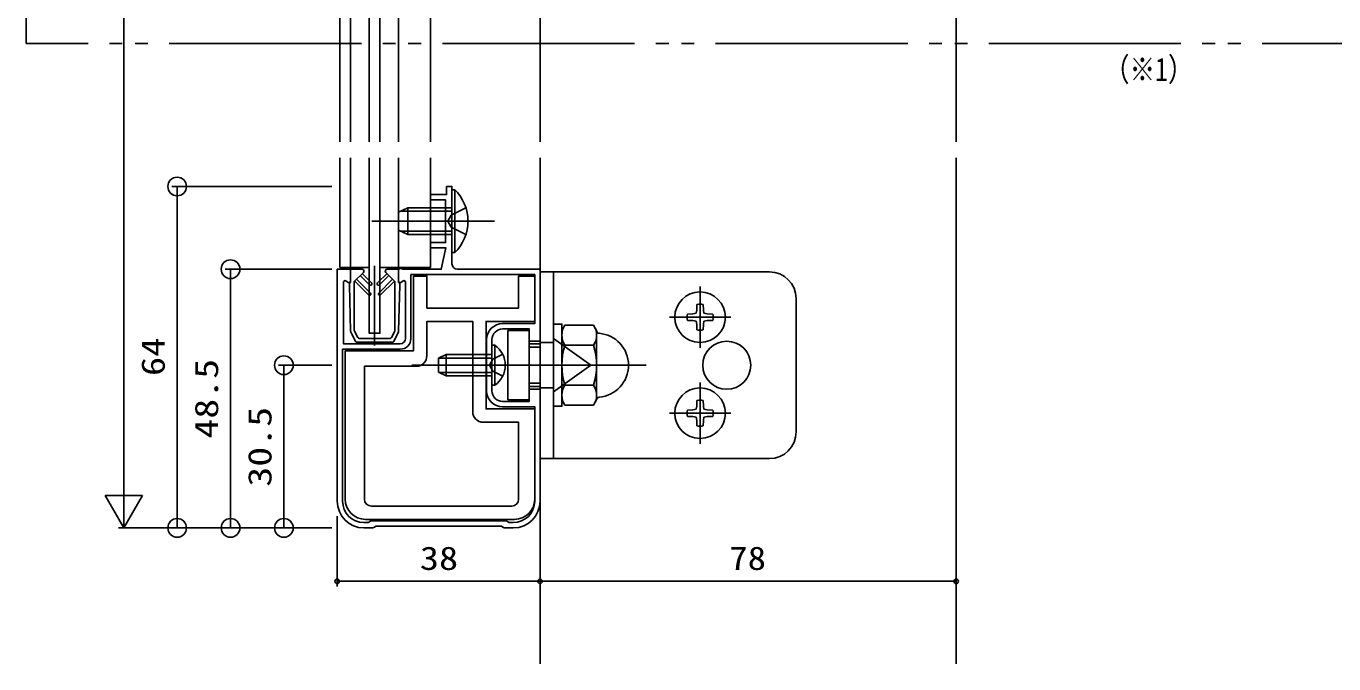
# Model space of a CAD drawing. Units: millimetres, scale not verified. Extents: x -693 to 693, y -1119 to 1122.
# Drawn here: x 70.3 to 315.4, y 288.9 to 408.5 of the extents above; entities that cross this region are included whole.
import ezdxf
from ezdxf.enums import TextEntityAlignment as Align

# ---------------------------------------------------------------- set-up
doc = ezdxf.new("R2010")
doc.units = ezdxf.units.MM
doc.header["$LTSCALE"] = 4
for name, pattern in [('CHAIN2', [12, 9, -1, 1, -1]), ('DASHED3', [4, 3, -1]), ('DOUBLE_CHAIN2', [12.8, 9, -1, 0.6, -0.6, 0.6, -1])]:
    doc.linetypes.add(name, pattern=pattern)
for name, color, linetype in [('0-1_USER1', 3, 'Continuous'), ('0-2_YKK_12', 2, 'Continuous'), ('0-3_YKK_13', 4, 'Continuous'), ('0-4_YKK_D', 6, 'Continuous'), ('0-6_YKK_11', 7, 'Continuous')]:
    doc.layers.add(name, color=color, linetype=linetype)
doc.styles.add('ＭＳ ゴシック', font='')
doc.styles.get('ＭＳ ゴシック').set_extended_font_data('MS Gothic')

msp = doc.modelspace()

# ---------------------------------------------------------------- linework, layer by layer
at = {"layer": '0-2_YKK_12'}
for p, q in [((166.594, 565.075), (166.594, 386.762)), ((244.594, 565.075), (244.594, 386.762)), ((129.094, 386.762), (129.094, 426.618)), ((131.094, 386.762), (131.094, 426.618)), ((140.094, 386.762), (140.094, 426.618)), ((146.094, 386.762), (146.094, 426.618)), ((129.094, 363.218), (129.094, 383.762)), ((131.094, 363.218), (131.094, 383.762)), ((140.094, 363.218), (140.094, 383.762)), ((146.094, 363.218), (146.094, 383.762)), ((166.594, 383.762), (166.594, 288.938)), ((244.594, 383.762), (244.594, 288.938)), ((129.094, 363.218), (134.594, 363.218)), ((136.594, 363.218), (146.094, 363.218))]:
    msp.add_line(p, q, dxfattribs=at)
at = {"layer": '0-2_YKK_12', "linetype": 'DOUBLE_CHAIN2'}
msp.add_lwpolyline([(70.294, 546.623), (542.71, 546.623), (542.71, 405.214), (70.294, 405.214)], close=True, dxfattribs=at)
at = {"layer": '0-3_YKK_13'}
for p, q in [((134.594, 438.918), (134.594, 386.762)), ((136.594, 386.762), (136.594, 438.918)), ((150.094, 366.018), (150.094, 377.818)), ((150.603, 366.018), (150.094, 366.018)), ((131.094, 362.918), (131.094, 360.418)), ((131.094, 362.918), (133.244, 362.918)), ((140.094, 362.918), (137.944, 362.918)), ((140.094, 362.918), (140.094, 360.418)), ((131.794, 360.623), (133.492, 362.321)), ((131.794, 351.454), (131.794, 360.623)), ((134.468, 358.087), (131.863, 360.692)), ((134.821, 358.441), (132.216, 361.045)), ((134.668, 359.988), (132.913, 361.742)), ((133.267, 362.096), (135.021, 360.342)), ((137.922, 362.096), (136.168, 360.342)), ((136.368, 358.441), (138.973, 361.045)), ((136.521, 359.988), (138.276, 361.742)), ((136.721, 358.087), (139.326, 360.692)), ((139.394, 360.623), (137.697, 362.321)), ((139.394, 351.454), (139.394, 360.623)), ((169.094, 362.418), (169.094, 327.418)), ((169.094, 344.918), (169.094, 362.418)), ((130.894, 360.218), (130.894, 359.918)), ((130.894, 359.918), (131.093, 351.286)), ((140.294, 359.918), (140.096, 351.286)), ((140.294, 360.218), (140.294, 359.918)), ((196.001, 356.296), (195.983, 355.257)), ((197.188, 356.296), (197.206, 355.257)), ((214.594, 357.418), (214.594, 332.418)), ((194.217, 354.512), (195.256, 354.53)), ((194.221, 353.325), (195.256, 353.307)), ((195.256, 354.53), (195.865, 354.648)), ((195.256, 353.307), (195.865, 353.189)), ((195.983, 355.257), (195.865, 354.648)), ((195.983, 352.58), (195.865, 353.189)), ((197.206, 355.257), (197.324, 354.648)), ((197.206, 352.58), (197.324, 353.189)), ((197.933, 354.53), (197.324, 354.648)), ((197.933, 353.307), (197.324, 353.189)), ((198.971, 354.512), (197.933, 354.53)), ((198.971, 353.325), (197.933, 353.307)), ((132.011, 349.384), (131.124, 351.158)), ((131.826, 351.32), (132.444, 350.084)), ((139.363, 351.32), (138.745, 350.084)), ((139.177, 349.384), (140.064, 351.158)), ((160.594, 338.418), (160.594, 351.418)), ((160.594, 351.418), (164.594, 351.418)), ((164.594, 351.418), (164.594, 338.418)), ((170.694, 351.418), (171.275, 352.424)), ((170.694, 338.418), (170.694, 351.418)), ((171.275, 352.424), (176.614, 352.424)), ((177.194, 351.418), (176.614, 352.424)), ((177.194, 338.418), (177.194, 351.418)), ((196.001, 351.541), (195.983, 352.58)), ((197.188, 351.541), (197.206, 352.58)), ((132.28, 349.218), (138.909, 349.218)), ((138.476, 349.918), (132.712, 349.918)), ((157.594, 341.168), (157.594, 348.668)), ((164.594, 348.918), (166.594, 348.918)), ((166.594, 348.27), (164.594, 348.27)), ((171.275, 348.671), (176.614, 348.671)), ((158.103, 341.168), (157.594, 341.168)), ((166.594, 341.566), (164.594, 341.566)), ((166.594, 340.918), (164.594, 340.918)), ((171.275, 341.166), (176.614, 341.166)), ((160.594, 338.418), (164.594, 338.418)), ((170.694, 338.418), (171.275, 337.413)), ((177.194, 338.418), (176.614, 337.413)), ((196.001, 338.296), (195.983, 337.257)), ((197.188, 338.296), (197.206, 337.257)), ((171.275, 337.413), (176.614, 337.413)), ((194.217, 336.512), (195.256, 336.53)), ((195.256, 336.53), (195.865, 336.648)), ((195.983, 337.257), (195.865, 336.648)), ((197.206, 337.257), (197.324, 336.648)), ((197.933, 336.53), (197.324, 336.648)), ((198.971, 336.512), (197.933, 336.53)), ((194.221, 335.325), (195.256, 335.307)), ((195.256, 335.307), (195.865, 335.189)), ((195.983, 334.58), (195.865, 335.189)), ((196.001, 333.541), (195.983, 334.58)), ((197.188, 333.541), (197.206, 334.58)), ((197.206, 334.58), (197.324, 335.189)), ((197.933, 335.307), (197.324, 335.189)), ((198.971, 335.325), (197.933, 335.307)), ((161.294, 318.518), (134.994, 318.518)), ((161.794, 316.018), (133.894, 316.018)), ((161.794, 316.018), (133.894, 316.018))]:
    msp.add_line(p, q, dxfattribs=at)
at = {"layer": '0-3_YKK_13', "linetype": 'DASHED3'}
for p, q in [((140.094, 373.618), (141.794, 374.418)), ((140.094, 370.218), (140.094, 373.618)), ((150.094, 373.764), (140.404, 373.764)), ((150.094, 374.418), (141.794, 374.418)), ((140.094, 370.218), (141.794, 369.418)), ((150.094, 370.073), (140.404, 370.073)), ((166.594, 349.168), (169.094, 349.168)), ((169.094, 349.918), (176.094, 344.918)), ((147.594, 346.218), (148.994, 346.918)), ((147.594, 343.618), (147.594, 346.218)), ((157.594, 346.264), (147.686, 346.264)), ((157.594, 346.918), (148.994, 346.918)), ((147.594, 343.618), (148.994, 342.918)), ((157.594, 343.573), (147.686, 343.573)), ((169.094, 344.918), (176.094, 344.918)), ((169.094, 339.918), (176.094, 344.918)), ((166.594, 340.668), (169.094, 340.668))]:
    msp.add_line(p, q, dxfattribs=at)
at = {"layer": '0-3_YKK_13', "linetype": 'CHAIN2'}
for p, q in [((158.094, 371.918), (135.094, 371.918)), ((135.594, 348.618), (135.594, 363.518)), ((196.594, 359.653), (196.594, 348.183)), ((202.329, 353.918), (190.859, 353.918)), ((165.094, 344.918), (142.594, 344.918)), ((160.594, 344.918), (186.509, 344.918)), ((196.594, 341.653), (196.594, 330.183)), ((202.329, 335.918), (190.859, 335.918))]:
    msp.add_line(p, q, dxfattribs=at)
at = {"layer": '0-3_YKK_13'}
for points in [[(134.594, 383.762), (134.594, 350.918), (136.594, 350.918), (136.594, 383.762)], [(150.603, 366.018), (150.603, 377.818), (150.094, 377.818)], [(130.094, 319.818), (130.094, 347.618), (142.894, 347.618), (142.894, 361.618), (145.394, 361.618), (145.394, 355.618), (162.594, 355.618), (162.594, 361.618), (165.594, 361.618), (165.594, 353.118), (156.494, 353.118), (156.494, 336.718), (165.594, 336.718), (165.594, 319.818)], [(209.594, 362.418), (166.594, 362.418), (166.594, 344.918)], [(145.394, 346.718), (145.394, 353.118), (153.994, 353.118), (153.994, 336.218)], [(158.103, 341.168), (158.103, 348.668), (157.594, 348.668)], [(133.694, 319.818), (133.694, 344.718), (143.394, 344.718)], [(209.594, 327.418), (166.594, 327.418), (166.594, 344.918)], [(155.994, 334.218), (162.594, 334.218), (162.594, 319.818)]]:
    msp.add_lwpolyline(points, dxfattribs=at)
at = {"layer": '0-3_YKK_13', "linetype": 'DASHED3'}
for points in [[(150.094, 369.418), (141.794, 369.418), (141.794, 374.418)], [(152.706, 374.418), (149.927, 373.063), (149.319, 371.918)], [(152.706, 369.418), (149.927, 370.773), (149.319, 371.918)], [(157.594, 342.918), (148.994, 342.918), (148.994, 346.918)], [(159.604, 346.968), (157.748, 346.063), (157.139, 344.918)], [(159.604, 342.868), (157.748, 343.773), (157.139, 344.918)]]:
    msp.add_lwpolyline(points, dxfattribs=at)
at = {"layer": '0-3_YKK_13'}
msp.add_lwpolyline([(169.094, 352.618), (170.694, 352.618), (170.694, 337.218), (169.094, 337.218)], close=True, dxfattribs=at)
for centre, radius in [((196.594, 353.918), 4.735), ((201.594, 344.918), 4.5), ((196.594, 335.918), 4.735)]:
    msp.add_circle(centre, radius, dxfattribs=at)
for centre, radius, start, end in [((144.862, 371.918), 8.232, 314.2189, 45.7811), ((133.244, 362.568), 0.35, 315, 90), ((137.944, 362.568), 0.35, 90, 225), ((131.094, 360.218), 0.2, 90, 180), ((134.844, 360.165), 0.25, 225.00764, 45.00764), ((136.344, 360.165), 0.25, 134.99236, 314.99236), ((140.094, 360.218), 0.2, 0, 90), ((209.594, 357.418), 5, 0, 90), ((134.644, 358.264), 0.25, 225.00764, 45.00764), ((136.544, 358.264), 0.25, 134.99236, 314.99236), ((196.594, 353.918), 2.45, 75.9892, 104.0108), ((196.594, 353.918), 2.45, 165.9892, 194.0108), ((196.594, 353.918), 2.45, 345.9892, 14.0108), ((131.393, 351.292), 0.3, 181.31691, 206.56506), ((132.094, 351.454), 0.3, 180, 206.56506), ((139.094, 351.454), 0.3, 333.43494, 360), ((139.796, 351.292), 0.3, 333.43494, 358.68309), ((174.017, 350.548), 3.323, 145.61575, 214.38425), ((173.872, 350.548), 3.323, 325.61575, 34.38425), ((177.694, 351.399), 0.5, 180, 265.58827), ((177.194, 344.918), 6, 274.41173, 85.58827), ((196.594, 353.918), 2.45, 255.9892, 284.0108), ((132.28, 349.518), 0.3, 206.56506, 270), ((132.712, 350.218), 0.3, 206.56506, 270), ((138.476, 350.218), 0.3, 270, 333.43494), ((138.909, 349.518), 0.3, 270, 333.43494), ((155.567, 344.918), 4.527, 304.06671, 55.93329), ((183.114, 344.918), 12.419, 162.41205, 197.58795), ((164.775, 344.918), 12.419, 342.41205, 17.58795), ((143.394, 346.718), 2, 270.00001, 359.99999), ((174.017, 339.289), 3.323, 145.61575, 214.38425), ((173.872, 339.289), 3.323, 325.61575, 34.38425), ((177.694, 338.438), 0.5, 94.41173, 180), ((196.594, 335.918), 2.45, 75.9892, 104.0108), ((155.994, 336.218), 2, 180.00001, 269.99999), ((196.594, 335.918), 2.45, 165.9892, 194.0108), ((196.594, 335.918), 2.45, 345.9892, 14.0108), ((196.594, 335.918), 2.45, 255.9892, 284.0108), ((209.594, 332.418), 5, 270, 0), ((133.894, 319.818), 3.8, 180.00001, 269.99999), ((134.994, 319.818), 1.3, 180.00001, 269.99999), ((161.294, 319.818), 1.3, 270.00001, 359.99999), ((161.794, 319.818), 3.8, 270.00001, 359.99999)]:
    msp.add_arc(centre, radius, start, end, dxfattribs=at)
at = {"layer": '0-4_YKK_D'}
for p, q in [((88.594, 630.418), (88.594, 321.418)), ((127.594, 378.418), (97.594, 378.418)), ((98.594, 378.418), (98.594, 314.418)), ((127.594, 362.918), (107.594, 362.918)), ((108.594, 362.918), (108.594, 314.418)), ((127.594, 344.918), (117.594, 344.918)), ((118.594, 344.918), (118.594, 314.418)), ((88.594, 314.418), (88.594, 326.543)), ((88.594, 314.418), (85.094, 320.481)), ((92.094, 320.481), (85.094, 320.481)), ((88.594, 314.418), (92.094, 320.481)), ((128.594, 316.617), (128.594, 303.418)), ((127.594, 314.418), (87.594, 314.418)), ((127.594, 314.418), (97.594, 314.418)), ((127.594, 314.418), (107.594, 314.418)), ((127.594, 314.418), (117.594, 314.418)), ((166.594, 309.218), (166.594, 303.418)), ((166.594, 309.218), (166.594, 303.418)), ((244.594, 309.218), (244.594, 303.418)), ((166.594, 304.418), (128.594, 304.418)), ((244.594, 304.418), (166.594, 304.418))]:
    msp.add_line(p, q, dxfattribs=at)
for centre, radius in [((98.594, 378.418), 1.75), ((108.594, 362.918), 1.75), ((118.594, 344.918), 1.75), ((98.594, 314.418), 1.75), ((108.594, 314.418), 1.75), ((118.594, 314.418), 1.75), ((128.594, 304.418), 0.425), ((166.594, 304.418), 0.425), ((166.594, 304.418), 0.425), ((244.594, 304.418), 0.425)]:
    msp.add_circle(centre, radius, dxfattribs=at)
at = {"layer": '0-6_YKK_11'}
for p, q in [((128.594, 362.918), (128.594, 319.418)), ((156.594, 340.118), (156.594, 349.718)), ((157.594, 340.118), (157.594, 349.718)), ((129.594, 347.918), (129.594, 319.418)), ((129.594, 347.918), (129.594, 319.418)), ((140.394, 347.918), (129.594, 347.918))]:
    msp.add_line(p, q, dxfattribs=at)
for points in [[(150.094, 363.918), (150.094, 378.418), (149.094, 378.418), (149.094, 376.918), (146.094, 376.918), (146.094, 375.918), (148.894, 375.918), (148.894, 367.918), (146.094, 367.918), (146.094, 366.918), (148.967, 366.918), (148.094, 362.918), (140.914, 362.918), (140.654, 363.068), (140.094, 362.918), (140.094, 360.545), (140.394, 360.372), (141.094, 360.776), (141.394, 360.603), (141.394, 349.918)], [(140.394, 348.918), (129.794, 348.918), (129.794, 360.603), (130.094, 360.776), (130.794, 360.372), (131.094, 360.545), (131.094, 362.918), (128.594, 362.918)], [(159.594, 351.718), (164.594, 351.718), (164.594, 349.418), (166.594, 349.418), (166.594, 362.918), (151.094, 362.918)], [(159.594, 352.718), (165.594, 352.718), (165.594, 361.918), (142.394, 361.918), (142.394, 349.918)], [(166.594, 319.418), (166.594, 340.418), (164.594, 340.418), (164.594, 338.118), (159.594, 338.118)], [(165.594, 319.418), (165.594, 337.118), (159.594, 337.118)], [(133.594, 315.418), (134.375, 315.418), (134.635, 315.568), (134.894, 315.718), (160.294, 315.718), (160.554, 315.568), (160.814, 315.418), (161.594, 315.418)], [(133.594, 314.418), (135.294, 314.418), (135.554, 314.568), (135.814, 314.718), (159.375, 314.718), (159.635, 314.568), (159.894, 314.418), (161.594, 314.418)]]:
    msp.add_lwpolyline(points, dxfattribs=at)
for centre, radius, start, end in [((151.094, 363.918), 1, 180.00001, 269.99999), ((159.594, 349.718), 3, 90.00001, 179.99999), ((159.594, 349.718), 2, 90.00001, 179.99999), ((140.394, 349.918), 1, 270.00001, 359.99999), ((140.394, 349.918), 2, 270.00001, 359.99999), ((159.594, 340.118), 3, 180.00001, 269.99999), ((159.594, 340.118), 2, 180.00001, 269.99999), ((133.594, 319.418), 5, 180.00001, 269.99999), ((133.594, 319.418), 4, 180.00001, 269.99999), ((161.594, 319.418), 5, 270.00001, 359.99999), ((161.594, 319.418), 4, 270.00001, 359.99999)]:
    msp.add_arc(centre, radius, start, end, dxfattribs=at)

# ---------------------------------------------------------------- texts
at = {"layer": '0-1_USER1', "style": 'ＭＳ ゴシック', "width": 0.8}
msp.add_text('（※1）', height=4.399, dxfattribs=at).set_placement((272.281, 396.854), align=Align.BOTTOM_LEFT)
at = {"layer": '0-4_YKK_D', "style": 'ＭＳ ゴシック'}
for s, width, p in [('64', 1.2, (97.594, 342.898)), ('48.5', 1.25, (107.594, 331.148)), ('30.5', 1.25, (117.594, 322.148))]:
    msp.add_text(s, height=4.399, rotation=90, dxfattribs=dict(at, width=width)).set_placement(p, align=Align.BOTTOM_LEFT)
for s, width, p in [('38', 1.2, (144.074, 305.218)), ('78', 1.15, (202.074, 305.218))]:
    msp.add_text(s, height=4.399, dxfattribs=dict(at, width=width)).set_placement(p, align=Align.BOTTOM_LEFT)

doc.saveas('drawing.dxf')
